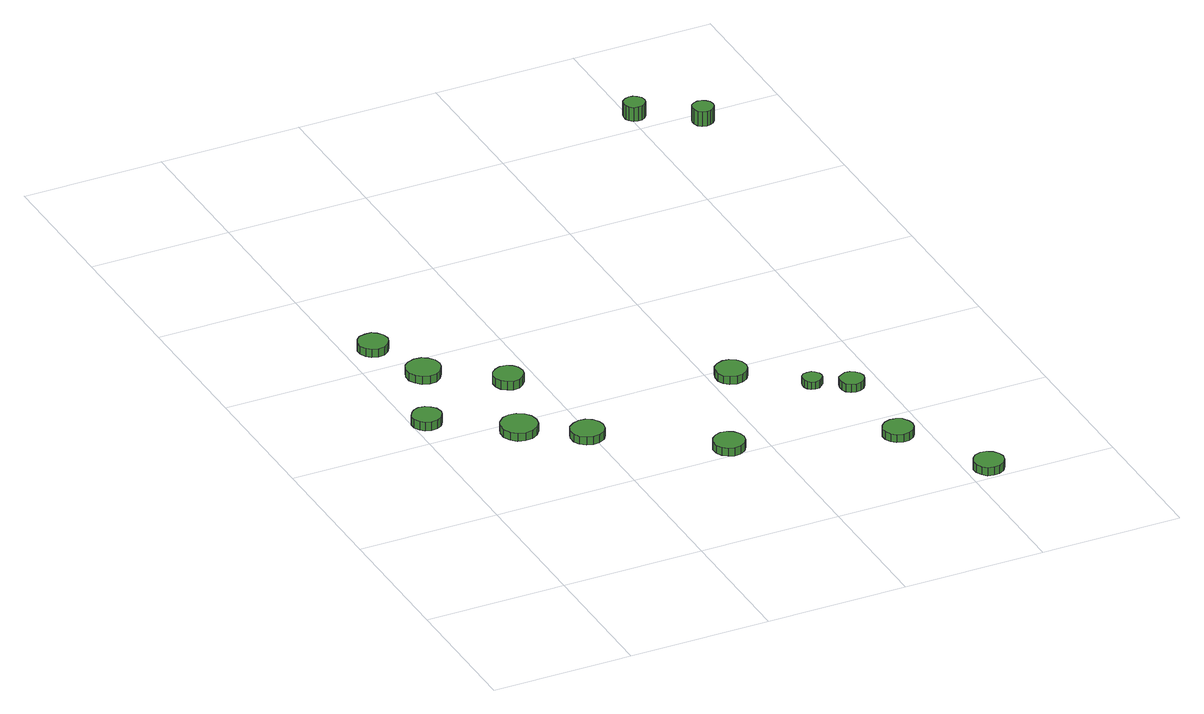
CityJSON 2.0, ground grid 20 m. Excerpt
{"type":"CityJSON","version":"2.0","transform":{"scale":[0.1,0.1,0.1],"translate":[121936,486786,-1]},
"CityObjects":{
"tree1":{"type":"SolitaryVegetationObject","attributes":{"function":"something"},"geometry":[{"type":"MultiSurface","lod":"1","boundaries":[[[0,1,2,3,4,5,6,7,8,9,10,11,12,13,14]],[[15,16,17,18,19,20,21,22,23,24,25,26,27,28,29]],[[0,29,28,1]],[[1,28,27,2]],[[2,27,26,3]],[[3,26,25,4]],[[4,25,24,5]],[[5,24,23,6]],[[6,23,22,7]],[[7,22,21,8]],[[8,21,20,9]],[[9,20,19,10]],[[10,19,18,11]],[[11,18,17,12]],[[12,17,16,13]],[[13,16,15,14]],[[14,15,29,0]]]}]},
"tree2":{"type":"SolitaryVegetationObject","attributes":{"function":"something"},"geometry":[{"type":"MultiSurface","lod":"1","boundaries":[[[30,31,32,33,34,35,36,37,38,39,40,41,42,43,44]],[[45,46,47,48,49,50,51,52,53,54,55,56,57,58,59]],[[30,59,58,31]],[[31,58,57,32]],[[32,57,56,33]],[[33,56,55,34]],[[34,55,54,35]],[[35,54,53,36]],[[36,53,52,37]],[[37,52,51,38]],[[38,51,50,39]],[[39,50,49,40]],[[40,49,48,41]],[[41,48,47,42]],[[42,47,46,43]],[[43,46,45,44]],[[44,45,59,30]]]}]},
"tree3":{"type":"SolitaryVegetationObject","attributes":{"function":"something"},"geometry":[{"type":"MultiSurface","lod":"1","boundaries":[[[60,61,62,63,64,65,66,67,68,69,70,71,72,73,74]],[[75,76,77,78,79,80,81,82,83,84,85,86,87,88,89]],[[60,89,88,61]],[[61,88,87,62]],[[62,87,86,63]],[[63,86,85,64]],[[64,85,84,65]],[[65,84,83,66]],[[66,83,82,67]],[[67,82,81,68]],[[68,81,80,69]],[[69,80,79,70]],[[70,79,78,71]],[[71,78,77,72]],[[72,77,76,73]],[[73,76,75,74]],[[74,75,89,60]]]}]},
"tree4":{"type":"SolitaryVegetationObject","attributes":{"function":"something"},"geometry":[{"type":"MultiSurface","lod":"1","boundaries":[[[90,91,92,93,94,95,96,97,98,99,100,101,102,103,104]],[[105,106,107,108,109,110,111,112,113,114,115,116,117,118,119]],[[90,119,118,91]],[[91,118,117,92]],[[92,117,116,93]],[[93,116,115,94]],[[94,115,114,95]],[[95,114,113,96]],[[96,113,112,97]],[[97,112,111,98]],[[98,111,110,99]],[[99,110,109,100]],[[100,109,108,101]],[[101,108,107,102]],[[102,107,106,103]],[[103,106,105,104]],[[104,105,119,90]]]}]},
"tree5":{"type":"SolitaryVegetationObject","attributes":{"function":"something"},"geometry":[{"type":"MultiSurface","lod":"1","boundaries":[[[120,121,122,123,124,125,126,127,128,129,130,131,132,133,134]],[[135,136,137,138,139,140,141,142,143,144,145,146,147,148,149]],[[120,149,148,121]],[[121,148,147,122]],[[122,147,146,123]],[[123,146,145,124]],[[124,145,144,125]],[[125,144,143,126]],[[126,143,142,127]],[[127,142,141,128]],[[128,141,140,129]],[[129,140,139,130]],[[130,139,138,131]],[[131,138,137,132]],[[132,137,136,133]],[[133,136,135,134]],[[134,135,149,120]]]}]},
"tree6":{"type":"SolitaryVegetationObject","attributes":{"function":"something"},"geometry":[{"type":"MultiSurface","lod":"1","boundaries":[[[150,151,152,153,154,155,156,157,158,159,160,161,162,163,164]],[[165,166,167,168,169,170,171,172,173,174,175,176,177,178,179]],[[150,179,178,151]],[[151,178,177,152]],[[152,177,176,153]],[[153,176,175,154]],[[154,175,174,155]],[[155,174,173,156]],[[156,173,172,157]],[[157,172,171,158]],[[158,171,170,159]],[[159,170,169,160]],[[160,169,168,161]],[[161,168,167,162]],[[162,167,166,163]],[[163,166,165,164]],[[164,165,179,150]]]}]},
"tree7":{"type":"SolitaryVegetationObject","attributes":{"function":"something"},"geometry":[{"type":"MultiSurface","lod":"1","boundaries":[[[180,181,182,183,184,185,186,187,188,189,190,191,192,193,194]],[[195,196,197,198,199,200,201,202,203,204,205,206,207,208,209]],[[180,209,208,181]],[[181,208,207,182]],[[182,207,206,183]],[[183,206,205,184]],[[184,205,204,185]],[[185,204,203,186]],[[186,203,202,187]],[[187,202,201,188]],[[188,201,200,189]],[[189,200,199,190]],[[190,199,198,191]],[[191,198,197,192]],[[192,197,196,193]],[[193,196,195,194]],[[194,195,209,180]]]}]},
"tree8":{"type":"SolitaryVegetationObject","attributes":{"function":"something"},"geometry":[{"type":"MultiSurface","lod":"1","boundaries":[[[210,211,212,213,214,215,216,217,218,219,220,221,222,223,224]],[[225,226,227,228,229,230,231,232,233,234,235,236,237,238,239]],[[210,239,238,211]],[[211,238,237,212]],[[212,237,236,213]],[[213,236,235,214]],[[214,235,234,215]],[[215,234,233,216]],[[216,233,232,217]],[[217,232,231,218]],[[218,231,230,219]],[[219,230,229,220]],[[220,229,228,221]],[[221,228,227,222]],[[222,227,226,223]],[[223,226,225,224]],[[224,225,239,210]]]}]},
"tree9":{"type":"SolitaryVegetationObject","attributes":{"function":"something"},"geometry":[{"type":"MultiSurface","lod":"1","boundaries":[[[240,241,242,243,244,245,246,247,248,249,250,251,252,253,254]],[[255,256,257,258,259,260,261,262,263,264,265,266,267,268,269]],[[240,269,268,241]],[[241,268,267,242]],[[242,267,266,243]],[[243,266,265,244]],[[244,265,264,245]],[[245,264,263,246]],[[246,263,262,247]],[[247,262,261,248]],[[248,261,260,249]],[[249,260,259,250]],[[250,259,258,251]],[[251,258,257,252]],[[252,257,256,253]],[[253,256,255,254]],[[254,255,269,240]]]}]},
"tree10":{"type":"SolitaryVegetationObject","attributes":{"function":"something"},"geometry":[{"type":"MultiSurface","lod":"1","boundaries":[[[270,271,272,273,274,275,276,277,278,279,280,281,282,283,284]],[[285,286,287,288,289,290,291,292,293,294,295,296,297,298,299]],[[270,299,298,271]],[[271,298,297,272]],[[272,297,296,273]],[[273,296,295,274]],[[274,295,294,275]],[[275,294,293,276]],[[276,293,292,277]],[[277,292,291,278]],[[278,291,290,279]],[[279,290,289,280]],[[280,289,288,281]],[[281,288,287,282]],[[282,287,286,283]],[[283,286,285,284]],[[284,285,299,270]]]}]},
"tree11":{"type":"SolitaryVegetationObject","attributes":{"function":"something"},"geometry":[{"type":"MultiSurface","lod":"1","boundaries":[[[300,301,302,303,304,305,306,307,308,309,310,311,312,313,314]],[[315,316,317,318,319,320,321,322,323,324,325,326,327,328,329]],[[300,329,328,301]],[[301,328,327,302]],[[302,327,326,303]],[[303,326,325,304]],[[304,325,324,305]],[[305,324,323,306]],[[306,323,322,307]],[[307,322,321,308]],[[308,321,320,309]],[[309,320,319,310]],[[310,319,318,311]],[[311,318,317,312]],[[312,317,316,313]],[[313,316,315,314]],[[314,315,329,300]]]}]},
"tree12":{"type":"SolitaryVegetationObject","attributes":{"function":"something"},"geometry":[{"type":"MultiSurface","lod":"1","boundaries":[[[330,331,332,333,334,335,336,337,338,339,340,341,342,343,344]],[[345,346,347,348,349,350,351,352,353,354,355,356,357,358,359]],[[330,359,358,331]],[[331,358,357,332]],[[332,357,356,333]],[[333,356,355,334]],[[334,355,354,335]],[[335,354,353,336]],[[336,353,352,337]],[[337,352,351,338]],[[338,351,350,339]],[[339,350,349,340]],[[340,349,348,341]],[[341,348,347,342]],[[342,347,346,343]],[[343,346,345,344]],[[344,345,359,330]]]}]},
"tree13":{"type":"SolitaryVegetationObject","attributes":{"function":"something"},"geometry":[{"type":"MultiSurface","lod":"1","boundaries":[[[360,361,362,363,364,365,366,367,368,369,370,371,372,373,374]],[[375,376,377,378,379,380,381,382,383,384,385,386,387,388,389]],[[360,389,388,361]],[[361,388,387,362]],[[362,387,386,363]],[[363,386,385,364]],[[364,385,384,365]],[[365,384,383,366]],[[366,383,382,367]],[[367,382,381,368]],[[368,381,380,369]],[[369,380,379,370]],[[370,379,378,371]],[[371,378,377,372]],[[372,377,376,373]],[[373,376,375,374]],[[374,375,389,360]]]}]},
"tree14":{"type":"SolitaryVegetationObject","attributes":{"function":"something"},"geometry":[{"type":"MultiSurface","lod":"1","boundaries":[[[390,391,392,393,394,395,396,397,398,399,400,401,402,403,404]],[[405,406,407,408,409,410,411,412,413,414,415,416,417,418,419]],[[390,419,418,391]],[[391,418,417,392]],[[392,417,416,393]],[[393,416,415,394]],[[394,415,414,395]],[[395,414,413,396]],[[396,413,412,397]],[[397,412,411,398]],[[398,411,410,399]],[[399,410,409,400]],[[400,409,408,401]],[[401,408,407,402]],[[402,407,406,403]],[[403,406,405,404]],[[404,405,419,390]]]}]}
},
"vertices":[
[41,450,20],[39,459,20],[34,465,20],[27,470,20],[18,471,20],[10,468,20],[4,462,20],[0,455,20],[0,446,20],[4,438,20],[10,433,20],[18,430,20],[27,431,20],[34,435,20],[39,442,20],[39,442,7],[34,435,7],[27,431,7],[18,430,7],[10,433,7],[4,438,7],[0,446,7],[0,455,7],[4,462,7],[10,468,7],[18,471,7],[27,470,7],[34,465,7],[39,459,7],[41,450,7],
[145,378,19],[143,389,19],[137,397,19],[128,403,19],[117,404,19],[107,401,19],[99,393,19],[95,384,19],[95,373,19],[99,363,19],[107,356,19],[117,353,19],[128,354,19],[137,359,19],[143,368,19],[143,368,7],[137,359,7],[128,354,7],[117,353,7],[107,356,7],[99,363,7],[95,373,7],[95,384,7],[99,393,7],[107,401,7],[117,404,7],[128,403,7],[137,397,7],[143,389,7],[145,378,7],
[61,650,19],[59,659,19],[54,666,19],[47,671,19],[38,671,19],[29,669,19],[23,663,19],[19,655,19],[19,646,19],[23,638,19],[29,632,19],[38,629,19],[47,630,19],[54,635,19],[59,642,19],[59,642,7],[54,635,7],[47,630,7],[38,629,7],[29,632,7],[23,638,7],[19,646,7],[19,655,7],[23,663,7],[29,669,7],[38,671,7],[47,671,7],[54,666,7],[59,659,7],[61,650,7],
[94,562,19],[92,572,19],[86,580,19],[78,585,19],[68,586,19],[58,583,19],[51,577,19],[47,567,19],[47,557,19],[51,548,19],[58,541,19],[68,538,19],[78,539,19],[86,544,19],[92,553,19],[92,553,7],[86,544,7],[78,539,7],[68,538,7],[58,541,7],[51,548,7],[47,557,7],[47,567,7],[51,577,7],[58,583,7],[68,586,7],[78,585,7],[86,580,7],[92,572,7],[94,562,7],
[218,328,19],[216,337,19],[211,345,19],[202,350,19],[193,351,19],[184,348,19],[176,342,19],[172,333,19],[172,323,19],[176,314,19],[184,308,19],[193,305,19],[202,306,19],[211,311,19],[216,318,19],[216,318,7],[211,311,7],[202,306,7],[193,305,7],[184,308,7],[176,314,7],[172,323,7],[172,333,7],[176,342,7],[184,348,7],[193,351,7],[202,350,7],[211,345,7],[216,337,7],[218,328,7],
[183,497,20],[181,506,20],[176,513,20],[169,517,20],[160,518,20],[152,515,20],[145,509,20],[142,502,20],[142,493,20],[145,485,20],[152,479,20],[160,476,20],[169,477,20],[176,482,20],[181,489,20],[181,489,7],[176,482,7],[169,477,7],[160,476,7],[152,479,7],[145,485,7],[142,493,7],[142,502,7],[145,509,7],[152,515,7],[160,518,7],[169,517,7],[176,513,7],[181,506,7],[183,497,7],
[370,220,19],[368,229,19],[363,236,19],[355,241,19],[346,242,19],[338,239,19],[331,233,19],[327,225,19],[327,215,19],[331,207,19],[338,201,19],[346,198,19],[355,199,19],[363,204,19],[368,211,19],[368,211,7],[363,204,7],[355,199,7],[346,198,7],[338,201,7],[331,207,7],[327,215,7],[327,225,7],[331,233,7],[338,239,7],[346,242,7],[355,241,7],[363,236,7],[368,229,7],[370,220,7],
[453,383,19],[451,392,19],[446,399,19],[438,404,19],[429,405,19],[420,402,19],[413,396,19],[410,388,19],[410,378,19],[413,370,19],[420,364,19],[429,361,19],[438,362,19],[446,367,19],[451,374,19],[451,374,7],[446,367,7],[438,362,7],[429,361,7],[420,364,7],[413,370,7],[410,378,7],[410,388,7],[413,396,7],[420,402,7],[429,405,7],[438,404,7],[446,399,7],[451,392,7],[453,383,7],
[583,153,19],[581,161,19],[576,169,19],[568,173,19],[560,174,19],[551,171,19],[545,165,19],[541,157,19],[541,149,19],[545,141,19],[551,135,19],[560,132,19],[568,133,19],[576,137,19],[581,144,19],[581,144,7],[576,137,7],[568,133,7],[560,132,7],[551,135,7],[545,141,7],[541,149,7],[541,157,7],[545,165,7],[551,171,7],[560,174,7],[568,173,7],[576,169,7],[581,161,7],[583,153,7],
[531,318,18],[530,323,18],[526,328,18],[522,331,18],[516,331,18],[510,330,18],[506,326,18],[504,321,18],[504,315,18],[506,310,18],[510,306,18],[516,304,18],[522,305,18],[526,308,18],[530,312,18],[530,312,7],[526,308,7],[522,305,7],[516,304,7],[510,306,7],[506,310,7],[504,315,7],[504,321,7],[506,326,7],[510,330,7],[516,331,7],[522,331,7],[526,328,7],[530,323,7],[531,318,7],
[653,26,19],[651,34,19],[646,41,19],[638,46,19],[630,47,19],[621,44,19],[615,38,19],[611,30,19],[611,21,19],[615,13,19],[621,7,19],[630,5,19],[638,5,19],[646,10,19],[651,17,19],[651,17,7],[646,10,7],[638,5,7],[630,5,7],[621,7,7],[615,13,7],[611,21,7],[611,30,7],[615,38,7],[621,44,7],[630,47,7],[638,46,7],[646,41,7],[651,34,7],[653,26,7],
[579,291,19],[577,298,19],[573,303,19],[567,307,19],[560,308,19],[554,305,19],[548,301,19],[546,294,19],[546,287,19],[548,281,19],[554,276,19],[560,274,19],[567,275,19],[573,278,19],[577,284,19],[577,284,7],[573,278,7],[567,275,7],[560,274,7],[554,276,7],[548,281,7],[546,287,7],[546,294,7],[548,301,7],[554,305,7],[560,308,7],[567,307,7],[573,303,7],[577,298,7],[579,291,7],
[620,1028,32],[619,1034,32],[615,1039,32],[610,1042,32],[604,1043,32],[598,1041,32],[593,1037,32],[591,1031,32],[591,1025,32],[593,1020,32],[598,1015,32],[604,1014,32],[610,1014,32],[615,1017,32],[619,1022,32],[619,1022,11],[615,1017,11],[610,1014,11],[604,1014,11],[598,1015,11],[593,1020,11],[591,1025,11],[591,1031,11],[593,1037,11],[598,1041,11],[604,1043,11],[610,1042,11],[615,1039,11],[619,1034,11],[620,1028,11],
[696,979,32],[695,985,32],[691,990,32],[686,993,32],[680,994,32],[674,992,32],[669,988,32],[667,982,32],[667,976,32],[669,970,32],[674,966,32],[680,964,32],[686,965,32],[691,968,32],[695,973,32],[695,973,10],[691,968,10],[686,965,10],[680,964,10],[674,966,10],[669,970,10],[667,976,10],[667,982,10],[669,988,10],[674,992,10],[680,994,10],[686,993,10],[691,990,10],[695,985,10],[696,979,10]
]}
